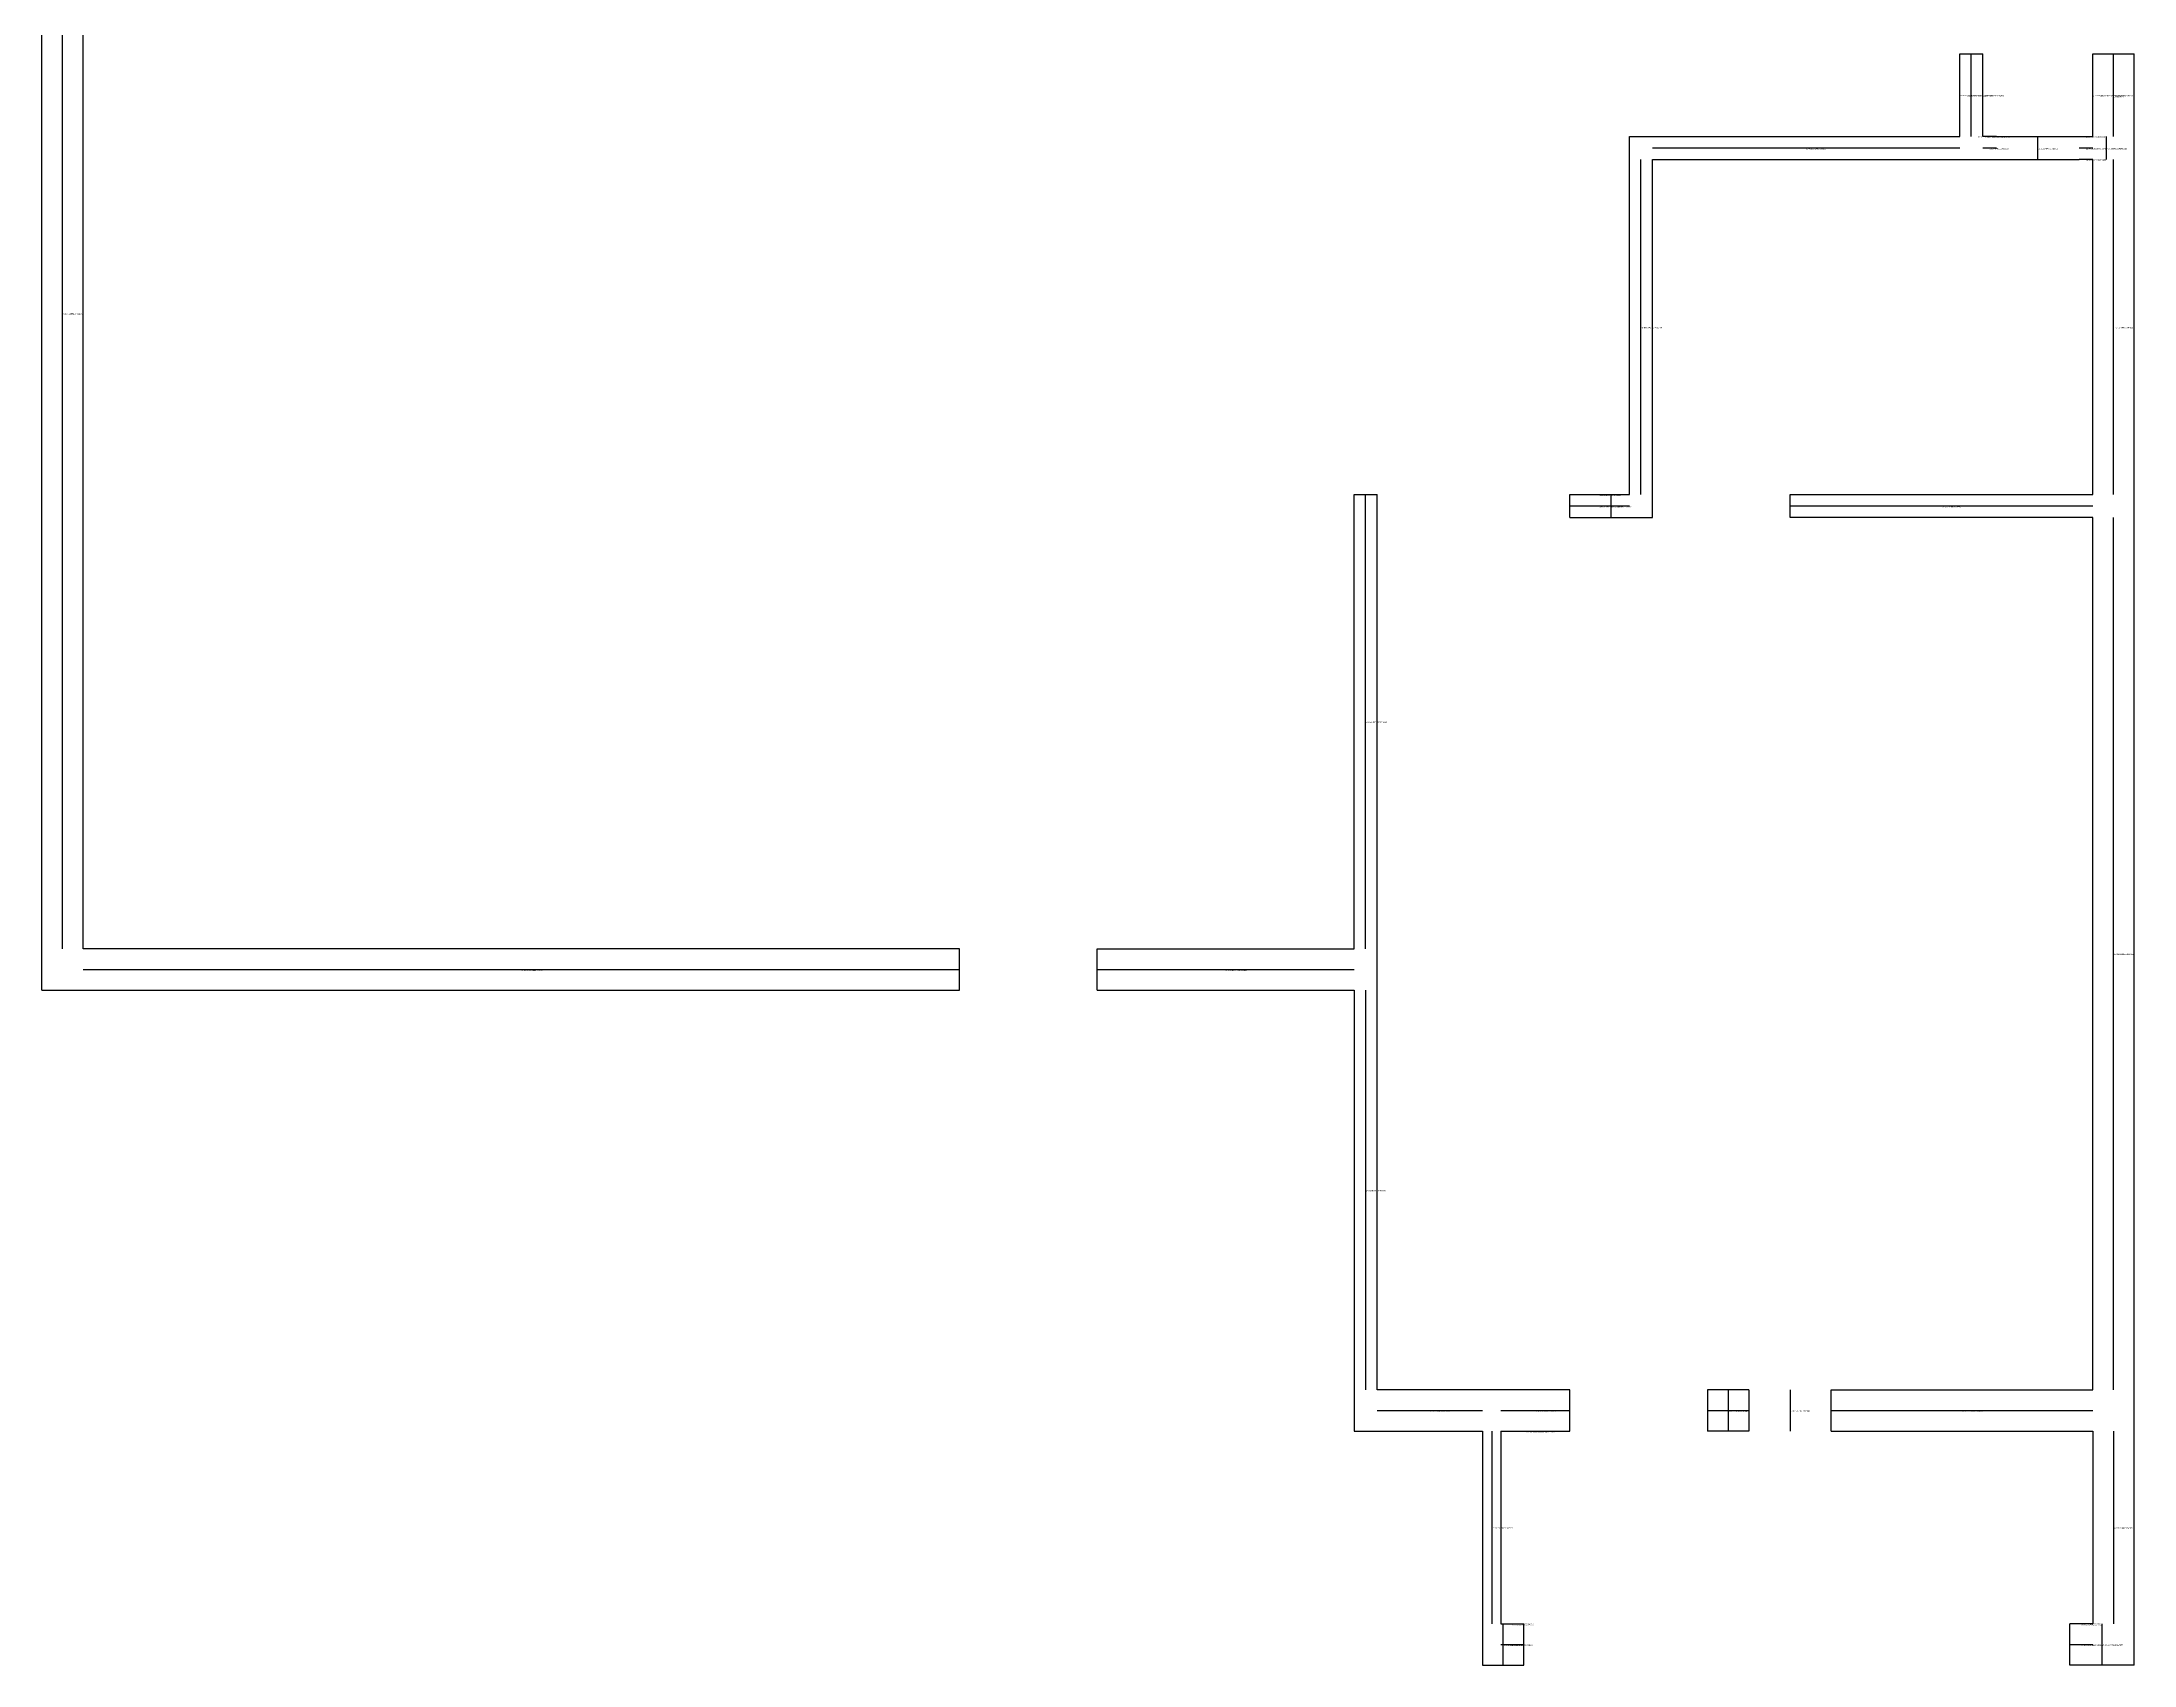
# Model space of a CAD drawing. Header units: metres. Extents: x 328 to 784, y 390 to 981.
# Drawn here: x 328 to 784, y 390 to 743.6 of the extents above; entities that cross this region are included whole.
import ezdxf

# ---------------------------------------------------------------- set-up
doc = ezdxf.new("R2010")
doc.units = ezdxf.units.M

msp = doc.modelspace()

# ---------------------------------------------------------------- linework, layer by layer
at = {"layer": 'centrelines'}
for p, q in [((332.5, 546), (332.5, 823)), ((748.5, 723), (748.5, 741)), ((779.5, 723), (779.5, 741)), ((746, 732), (746, 732)), ((751, 732), (751, 732)), ((775, 732), (775, 732)), ((679, 720.5), (746, 720.5)), ((750, 723), (750, 723)), ((751, 720.5), (754, 720.5)), ((752.5, 723), (752.5, 723)), ((763, 718), (763, 723)), ((772, 720.5), (775, 720.5)), ((773.5, 723), (773.5, 723)), ((778, 718), (778, 723)), ((676.5, 645), (676.5, 718)), ((773.5, 718), (773.5, 718)), ((779.5, 645), (779.5, 718)), ((616.5, 546), (616.5, 645)), ((667.5, 645), (667.5, 645)), ((670, 640), (670, 645)), ((661, 642.5), (674, 642.5)), ((709, 642.5), (775, 642.5)), ((779.5, 450), (779.5, 640)), ((337, 541.5), (528, 541.5)), ((558, 541.5), (614, 541.5)), ((616.5, 537), (616.5, 450)), ((695.5, 450), (695.5, 441)), ((709, 450), (709, 441)), ((619, 445.5), (642, 445.5)), ((646, 445.5), (661, 445.5)), ((691, 445.5), (700, 445.5)), ((718, 445.5), (775, 445.5)), ((644, 441), (644, 399)), ((651.5, 441), (651.5, 441)), ((653.5, 441), (653.5, 441)), ((779.5, 441), (779.5, 399)), ((646.5, 390), (646.5, 399)), ((648.5, 399), (648.5, 399)), ((772.5, 399), (772.5, 399)), ((777, 390), (777, 399)), ((646, 394.5), (651, 394.5)), ((770, 394.5), (775, 394.5))]:
    msp.add_line(p, q, dxfattribs=at)
at = {"layer": 'wall'}
for p, q in [((328, 537), (328, 981)), ((337, 546), (337, 823)), ((746, 723), (746, 741)), ((746, 741), (751, 741)), ((751, 723), (751, 741)), ((775, 723), (775, 741)), ((775, 741), (784, 741)), ((784, 390), (784, 741)), ((674, 645), (674, 723)), ((674, 723), (746, 723)), ((754, 723), (751, 723)), ((754, 723), (772, 723)), ((772, 723), (775, 723)), ((679, 640), (679, 718)), ((679, 718), (754, 718)), ((754, 718), (772, 718)), ((775, 718), (772, 718)), ((775, 645), (775, 718)), ((614, 546), (614, 645)), ((614, 645), (619, 645)), ((619, 450), (619, 645)), ((661, 640), (661, 645)), ((661, 645), (674, 645)), ((709, 640), (709, 645)), ((709, 645), (775, 645)), ((661, 640), (679, 640)), ((775, 640), (709, 640)), ((775, 450), (775, 640)), ((528, 546), (337, 546)), ((528, 537), (528, 546)), ((558, 537), (558, 546)), ((558, 546), (614, 546)), ((328, 537), (528, 537)), ((558, 537), (614, 537)), ((614, 537), (614, 441)), ((661, 450), (619, 450)), ((661, 441), (661, 450)), ((700, 450), (691, 450)), ((691, 450), (691, 441)), ((700, 450), (700, 441)), ((718, 441), (718, 450)), ((718, 450), (775, 450)), ((614, 441), (642, 441)), ((642, 441), (642, 390)), ((646, 441), (661, 441)), ((646, 441), (646, 399)), ((700, 441), (691, 441)), ((718, 441), (775, 441)), ((775, 441), (775, 399)), ((646, 399), (651, 399)), ((651, 390), (651, 399)), ((775, 399), (770, 399)), ((770, 390), (770, 399)), ((642, 390), (651, 390)), ((784, 390), (770, 390))]:
    msp.add_line(p, q, dxfattribs=at)

# ---------------------------------------------------------------- texts
at = {"layer": 'centrelines', "char_height": 0.3, "attachment_point": 1}
for s, insert in [('23 38.564864035931876', (746, 732)), ('18 32.713529443023305', (748.5, 732)), ('20 34.273011603674874', (751, 732)), ('4 19.238350722166647', (775, 732)), ('2 9.643476734509134', (779.5, 732)), ('29 45.25723687153216', (712.5, 720.5)), ('27 40.61625573288', (750, 723)), ('24 38.82171457955673', (752.5, 723)), ('25 39.6489902429699', (752.5, 720.5)), ('16 32.32484731712712', (763, 720.5)), ('8 28.340183225494382', (773.5, 723)), ('12 30.513650873750716', (773.5, 720.5)), ('7 27.695983696246312', (778, 720.5)), ('19 33.23500326869655', (773.5, 718)), ('76 447.26094137242796', (332.5, 684.5)), ('35 108.29675927063236', (676.5, 681.5)), ('17 32.64098873810558', (779.5, 681.5)), ('41 154.15030679714488', (667.5, 645)), ('39 151.2601222276386', (667.5, 642.5)), ('40 152.33930017822632', (670, 642.5)), ('34 108.2446969559697', (742, 642.5)), ('46 194.45804973217628', (616.5, 595.5)), ('36 110.64025341278689', (779.5, 545)), ('61 327.29663684307206', (432.5, 541.5)), ('51 266.86364790418384', (586, 541.5)), ('52 268.8794551042905', (616.5, 493.5)), ('64 334.79615205460954', (630.5, 445.5)), ('62 327.4363261130643', (653.5, 445.5)), ('57 312.2247318717871', (695.5, 445.5)), ('58 315.39212772574336', (695.5, 445.5)), ('55 308.85512424979095', (709, 445.5)), ('54 305.17708469920774', (746.5, 445.5)), ('65 335.15334558349736', (651.5, 441)), ('63 334.3930640583347', (653.5, 441)), ('66 338.09455656132303', (644, 420)), ('56 309.640055652478', (779.5, 420)), ('71 375.33996075954593', (648.5, 399)), ('68 351.7149025597513', (772.5, 399)), ('72 376.04405314865335', (646.5, 394.5)), ('74 378.7017836602165', (648.5, 394.5)), ('69 356.1717668303698', (772.5, 394.5)), ('67 351.65078445847877', (777, 394.5))]:
    msp.add_mtext(s, dxfattribs=dict(at, insert=insert))
at = {"layer": 'chosen_line', "color": 3, "insert": (779.5, 732), "char_height": 0.5, "attachment_point": 1}
msp.add_mtext('chosen', dxfattribs=at)

doc.saveas('drawing.dxf')
